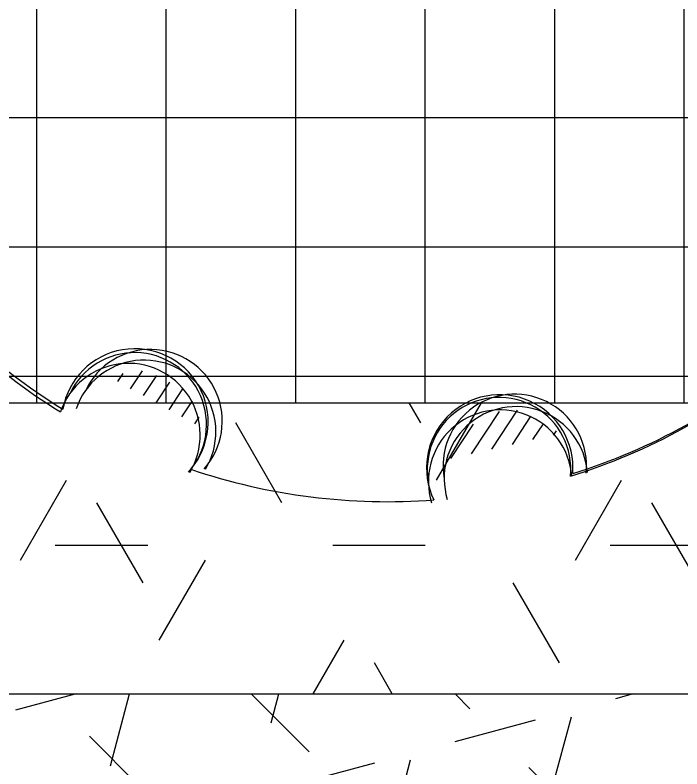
# Model space of a CAD drawing. Extents: x 941299 to 942979, y 2579300 to 2579597.
# Drawn here: x 941886.43 to 941892.15, y 2579401.24 to 2579407.71 of the extents above; entities that cross this region are included whole.
import ezdxf

# ---------------------------------------------------------------- set-up
doc = ezdxf.new("R2010")
doc.units = 0
doc.layers.get('0').update_dxf_attribs({"linetype": 'CONTINUOUS'})
doc.layers.add('fz', color=7, linetype='CONTINUOUS')
doc.layers.add('绿化工程', color=3, linetype='CONTINUOUS')

# ---------------------------------------------------------------- blocks, each defined once
blk = doc.blocks.new('*X93')
at = {"color": 0}
for p, q in [((122538.8109, 22768.9432), (122538.8262, 22768.9585)), ((122538.8211, 22768.9181), (122538.8596, 22768.9565)), ((122538.8314, 22768.893), (122538.8855, 22768.9471)), ((122538.8416, 22768.8679), (122538.9039, 22768.9301)), ((122538.8519, 22768.8428), (122538.9223, 22768.9132)), ((122538.8622, 22768.8177), (122538.934, 22768.8895)), ((122538.8724, 22768.7926), (122538.939, 22768.8592)), ((122538.8827, 22768.7675), (122538.9441, 22768.8289)), ((122539.1766, 22768.4251), (122539.1885, 22768.4369)), ((122539.1957, 22768.4088), (122539.2218, 22768.4348)), ((122539.2148, 22768.3926), (122539.2443, 22768.422)), ((122540.297, 22768.308), (122540.409, 22768.42)), ((122540.2996, 22768.3459), (122540.367, 22768.4134)), ((122539.2339, 22768.3763), (122539.2639, 22768.4063)), ((122540.338, 22768.3136), (122540.4352, 22768.4109)), ((122540.4251, 22768.3654), (122540.4614, 22768.4017)), ((122539.253, 22768.3601), (122539.2836, 22768.3906)), ((122539.2721, 22768.3438), (122539.2955, 22768.3671)), ((122539.2912, 22768.3275), (122539.3011, 22768.3373)), ((122539.7459, 22768.1811), (122539.8075, 22768.2427)), ((122539.782, 22768.1819), (122539.8387, 22768.2386)), ((122539.7098, 22768.1804), (122539.7595, 22768.2301)), ((122539.8181, 22768.1826), (122539.858, 22768.2225)), ((122539.8542, 22768.1834), (122539.8773, 22768.2065)), ((122539.8903, 22768.1841), (122539.8966, 22768.1904))]:
    blk.add_line(p, q, dxfattribs=at)
blk = doc.blocks.new('dys')
at = {"layer": '绿化工程'}
for centre, radius, start, end in [((-0.0196, -0.0238), 5.3048, 215.37363, 238.24382), ((0, 0), 5.3048, 215.37363, 238.24382), ((-2.1732, -4.6201), 0.6284, 319.64494, 169.97307), ((-2.0395, -4.6136), 0.6159, 318.35317, 154.29375), ((-2.1742, -4.6414), 0.6159, 318.35317, 154.29375), ((-0.0196, -0.0238), 5.3048, 287.37363, 310.24382), ((0, 0), 5.3048, 287.37363, 310.24382), ((-2.2287, -4.7334), 0.6159, 328.58666, 161.1544), ((-2.094, -4.7055), 0.6159, 328.58666, 161.1544), ((0.9575, -5.0151), 0.6284, 355.64494, 205.97307), ((1.0862, -4.9981), 0.6159, 354.35317, 190.29375), ((0.9515, -5.026), 0.6159, 354.35317, 190.29375), ((0.9614, -5.1324), 0.6159, 4.58666, 197.1544), ((1.0961, -5.1046), 0.6159, 4.58666, 197.1544), ((0, 0), 5.3048, 251.37363, 274.24382)]:
    blk.add_arc(centre, radius, start, end, dxfattribs=at)
at = {"layer": '绿化工程', "xscale": 4.999999999939511, "yscale": 5, "zscale": 5, "rotation": 11.67087918926173}
blk.add_blockref('*X93', (-577002.1007, -235434.7893), dxfattribs=at)

msp = doc.modelspace()

# ---------------------------------------------------------------- hatches: boundary and pattern name
at = {"layer": '绿化工程'}
h = msp.add_hatch(dxfattribs=at)
h.set_pattern_fill('ANSI37', color=9, scale=0.35, angle=45, style=0)
h.paths.add_polyline_path([(941846.7134, 2579409.38137), (941846.7134, 2579404.38137), (941909.2134, 2579404.38137), (941909.2134, 2579409.38137)])
h = msp.add_hatch(dxfattribs=at)
h.set_pattern_fill('HEX', color=9, scale=0.25, style=0)
h.set_pattern_definition([(0, (0, 0), (0, 1.374815), [0.79375, -1.5875]), (120, (0, 0), (-1.1906247155, -0.6874075), [0.79375, -1.5875]), (60, (0.7937, 0), (-1.1906247155, 0.6874075), [0.79375, -1.5875])])
h.paths.add_polyline_path([(941846.7134, 2579401.88137), (941846.7134, 2579404.38137), (941909.2134, 2579404.38137), (941909.2134, 2579401.88137)])
h = msp.add_hatch(dxfattribs=at)
h.set_pattern_fill('TRIANG', color=9, scale=0.15, angle=75, style=0)
h.set_pattern_definition([(135, (0, 0), (-1.38006631525, -0.36978750163), [0.714375, -0.714375]), (195, (0, 0), (-0.3697877872, -1.3800662387), [0.714375, -0.714375]), (75, (-0.69, -0.1849), (-1.01027852804, 1.0102787371), [0.714375, -0.714375])])
h.paths.add_polyline_path([(941846.7134, 2579399.62137), (941846.7134, 2579401.88137), (941909.2134, 2579401.88137), (941909.2134, 2579399.62137)])

# ---------------------------------------------------------------- linework, layer by layer
at = {"layer": 'fz', "color": 8}
for p, q in [((941784.2134, 2579404.38137), (942084.2134, 2579404.38137)), ((941784.2134, 2579401.88137), (942084.2134, 2579401.88137))]:
    msp.add_line(p, q, dxfattribs=at)

# ---------------------------------------------------------------- block references
at = {"layer": 'fz'}
msp.add_blockref('dys', (941889.6267, 2579408.83657), dxfattribs=at)

doc.saveas('drawing.dxf')
